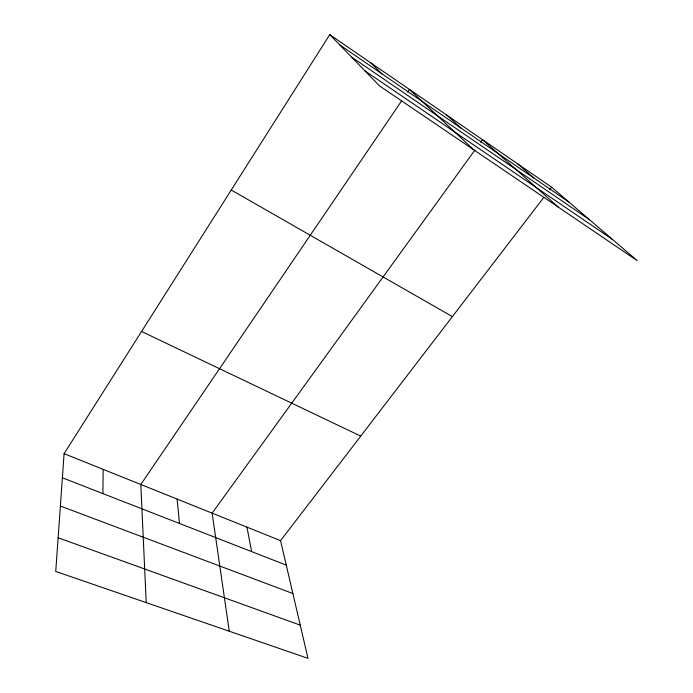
<?xml version="1.0" encoding="UTF-8"?>
<svg xmlns="http://www.w3.org/2000/svg" width="693" height="693" viewBox="0 0 693 693"><rect width="100%" height="100%" fill="white"/><g stroke="black" fill="none" stroke-linecap="round" stroke-linejoin="round"><path stroke-width="1.04" d="M102.919 493.598L103.162 469.36M329.773 34.65L379.573 85.949L637.257 260.681L551.628 187.205L329.773 34.65L64.094 453.664L55.743 571.448L307.987 658.35L280.561 540.644L543.858 197.332M401.576 100.953L140.809 484.494L146.214 602.615M407.614 92.082L409.424 89.414L473.691 149.766M474.948 150.017L212.136 513.149L229.27 631.228M480.578 142.23L482.458 139.639L558.402 207.207M549.688 189.735L551.628 187.205M58.125 537.768L300.251 625.138M60.378 506.046L292.888 593.537M62.379 477.789L286.261 565.116M64.094 453.664L280.561 540.644M141.563 331.479L360.732 436.114M231.254 190.029L452.373 316.614M364.96 70.894L612.612 239.527M351.472 56.999L589.509 219.707M339.683 44.854L569.031 202.139M517.766 163.92L534.19 178.24M446.716 115.064L460.88 127.971M370.478 62.639L381.947 73.839M246.959 527.139L251.62 551.602M177.113 499.081L179.487 523.466"/></g></svg>
